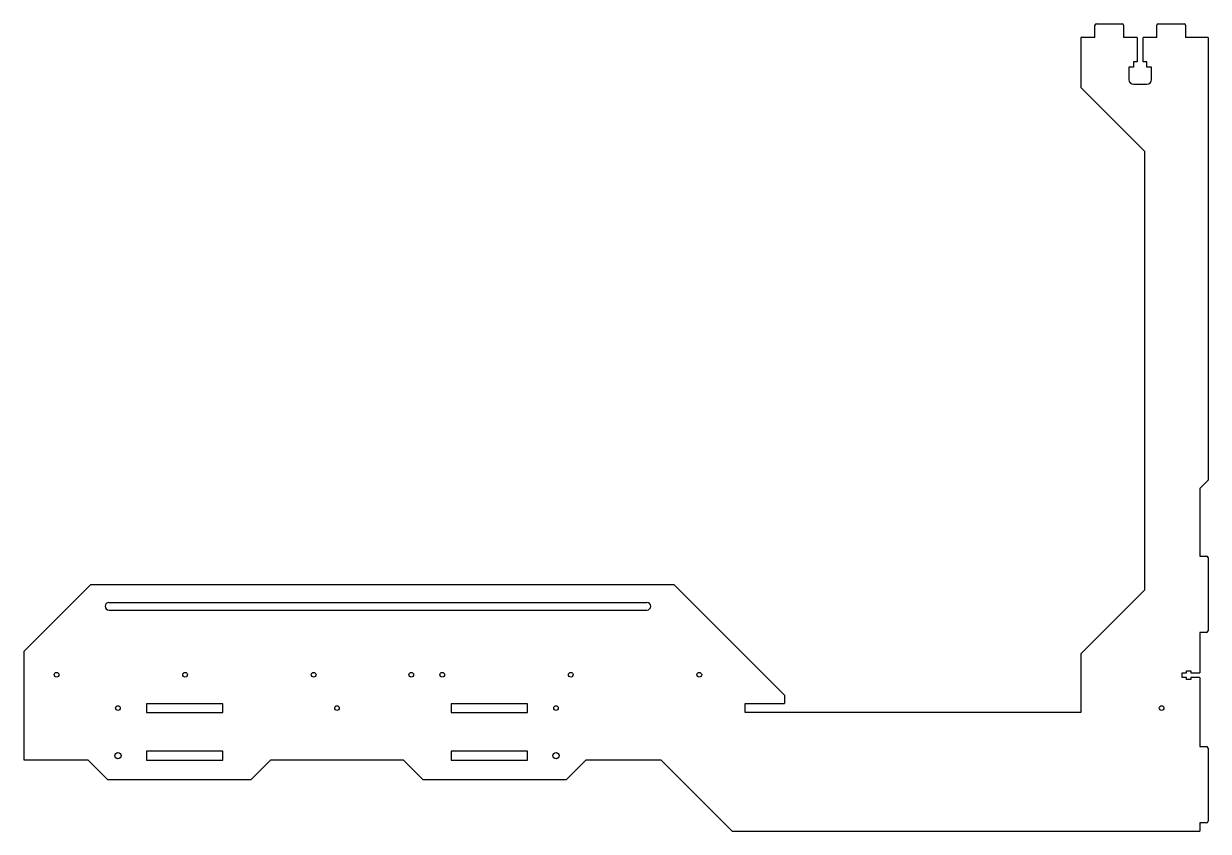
# Model space of a CAD drawing. Extents: x -1080 to 164, y -484 to 364.
import ezdxf

# ---------------------------------------------------------------- set-up
doc = ezdxf.new("R2010")
doc.units = 0
doc.layers.add('Shape2DView', color=7, linetype='CONTINUOUS')

msp = doc.modelspace()

# ---------------------------------------------------------------- linework, layer by layer
at = {"layer": 'Shape2DView'}
for p, q in [((45.5, 350), (45.5, 363)), ((47, 364.5), (74, 364.5)), ((75.5, 363), (75.5, 350)), ((110.5, 350), (110.5, 363)), ((112, 364.5), (139, 364.5)), ((140.5, 363), (140.5, 350)), ((45.5, 350), (30.5, 350)), ((30.5, 350), (30.5, 297.5)), ((89.775, 350), (75.5, 350)), ((89.775, 350), (89.775, 324.287)), ((96.225, 324.287), (96.225, 350)), ((110.5, 350), (96.225, 350)), ((164.5, 350), (140.5, 350)), ((164.5, 350), (164.5, -115)), ((89.775, 324.287), (86, 324.287)), ((86, 324.287), (86, 318.787)), ((100, 324.287), (96.225, 324.287)), ((100, 318.787), (100, 324.287)), ((86, 318.787), (81, 318.787)), ((81, 318.787), (81, 305.787)), ((105, 318.787), (100, 318.787)), ((105, 305.787), (105, 318.787)), ((86, 300.787), (100, 300.787)), ((30.5, 297.5), (97.5, 230.5)), ((97.5, 230.5), (97.5, -230.5)), ((164.5, -115), (155.5, -124)), ((155.5, -124), (155.5, -195)), ((155.5, -195), (162.7, -195)), ((164.2, -196.5), (164.2, -273.5)), ((-1009.5, -225), (-1079.5, -295)), ((-396.51, -225), (-1009.5, -225)), ((-280.51, -341), (-396.51, -225)), ((97.5, -230.5), (30.5, -297.5)), ((-990, -243.481), (-425, -243.481)), ((-990, -251.519), (-425, -251.519)), ((162.7, -275), (155.5, -275)), ((155.5, -275), (155.5, -317.569)), ((-1079.5, -295), (-1079.5, -409)), ((30.5, -297.5), (30.5, -350)), ((137.1, -317.569), (141.6, -317.569)), ((137.1, -322.431), (137.1, -317.569)), ((141.6, -322.431), (137.1, -322.431)), ((141.6, -315.375), (146.1, -315.375)), ((141.6, -317.569), (141.6, -315.375)), ((141.6, -324.625), (141.6, -322.431)), ((146.1, -315.375), (146.1, -317.569)), ((146.1, -317.569), (155.5, -317.569)), ((146.1, -322.431), (146.1, -324.625)), ((155.5, -322.431), (146.1, -322.431)), ((155.5, -322.431), (155.5, -395)), ((146.1, -324.625), (141.6, -324.625)), ((-280.51, -341), (-280.51, -349.8)), ((-870.35, -349.9), (-950.65, -349.9)), ((-950.65, -349.9), (-950.65, -359.1)), ((-950.65, -359.1), (-870.35, -359.1)), ((-870.35, -359.1), (-870.35, -349.9)), ((-550.35, -349.9), (-630.65, -349.9)), ((-630.65, -349.9), (-630.65, -359.1)), ((-630.65, -359.1), (-550.35, -359.1)), ((-550.35, -359.1), (-550.35, -349.9)), ((-322, -349.8), (-280.51, -349.8)), ((-322, -359.2), (-322, -349.8)), ((30.5, -359.2), (-322, -359.2)), ((30.5, -350), (30.5, -359.2)), ((155.5, -395), (162.7, -395)), ((164.2, -396.5), (164.2, -473.5)), ((-1079.5, -409), (-1012.06, -409)), ((-991.062, -430), (-1012.06, -409)), ((-870.35, -399.9), (-950.65, -399.9)), ((-950.65, -399.9), (-950.65, -409.1)), ((-950.65, -409.1), (-870.35, -409.1)), ((-870.35, -409.1), (-870.35, -399.9)), ((-820.062, -409), (-841.062, -430)), ((-820.062, -409), (-680.938, -409)), ((-659.938, -430), (-680.938, -409)), ((-550.35, -399.9), (-630.65, -399.9)), ((-630.65, -399.9), (-630.65, -409.1)), ((-630.65, -409.1), (-550.35, -409.1)), ((-550.35, -409.1), (-550.35, -399.9)), ((-488.938, -409), (-509.938, -430)), ((-488.938, -409), (-410.5, -409)), ((-410.5, -409), (-335.5, -484)), ((-841.062, -430), (-991.062, -430)), ((-509.938, -430), (-659.938, -430)), ((-335.5, -484), (155.5, -484)), ((162.7, -475), (155.5, -475)), ((155.5, -475), (155.5, -484))]:
    msp.add_line(p, q, dxfattribs=at)
for centre, radius in [((-1045, -319.5), 2.481), ((-910, -319.5), 2.481), ((-775, -319.5), 2.481), ((-672.5, -319.5), 2.481), ((-640, -319.5), 2.481), ((-505, -319.5), 2.481), ((-370, -319.5), 2.481), ((-980.5, -354.5), 2.431), ((-750.5, -354.5), 2.431), ((-520.5, -354.5), 2.431), ((115.5, -354.5), 2.431), ((-980.5, -404.5), 3.225), ((-520.5, -404.5), 3.225)]:
    msp.add_circle(centre, radius, dxfattribs=at)
for centre, radius, start, end in [((47, 363), 1.5, 90, 180), ((74, 363), 1.5, 0, 90), ((112, 363), 1.5, 90, 180), ((139, 363), 1.5, 0, 90), ((86, 305.787), 5, 180, -90), ((100, 305.787), 5, -90, 0), ((162.7, -196.5), 1.5, 0, 90), ((-990, -247.5), 4.019, 90, -90), ((-425, -247.5), 4.019, -90, 90), ((162.7, -273.5), 1.5, -90, 0), ((162.7, -396.5), 1.5, 0, 90), ((162.7, -473.5), 1.5, -90, 0)]:
    msp.add_arc(centre, radius, start, end, dxfattribs=at)

doc.saveas('drawing.dxf')
